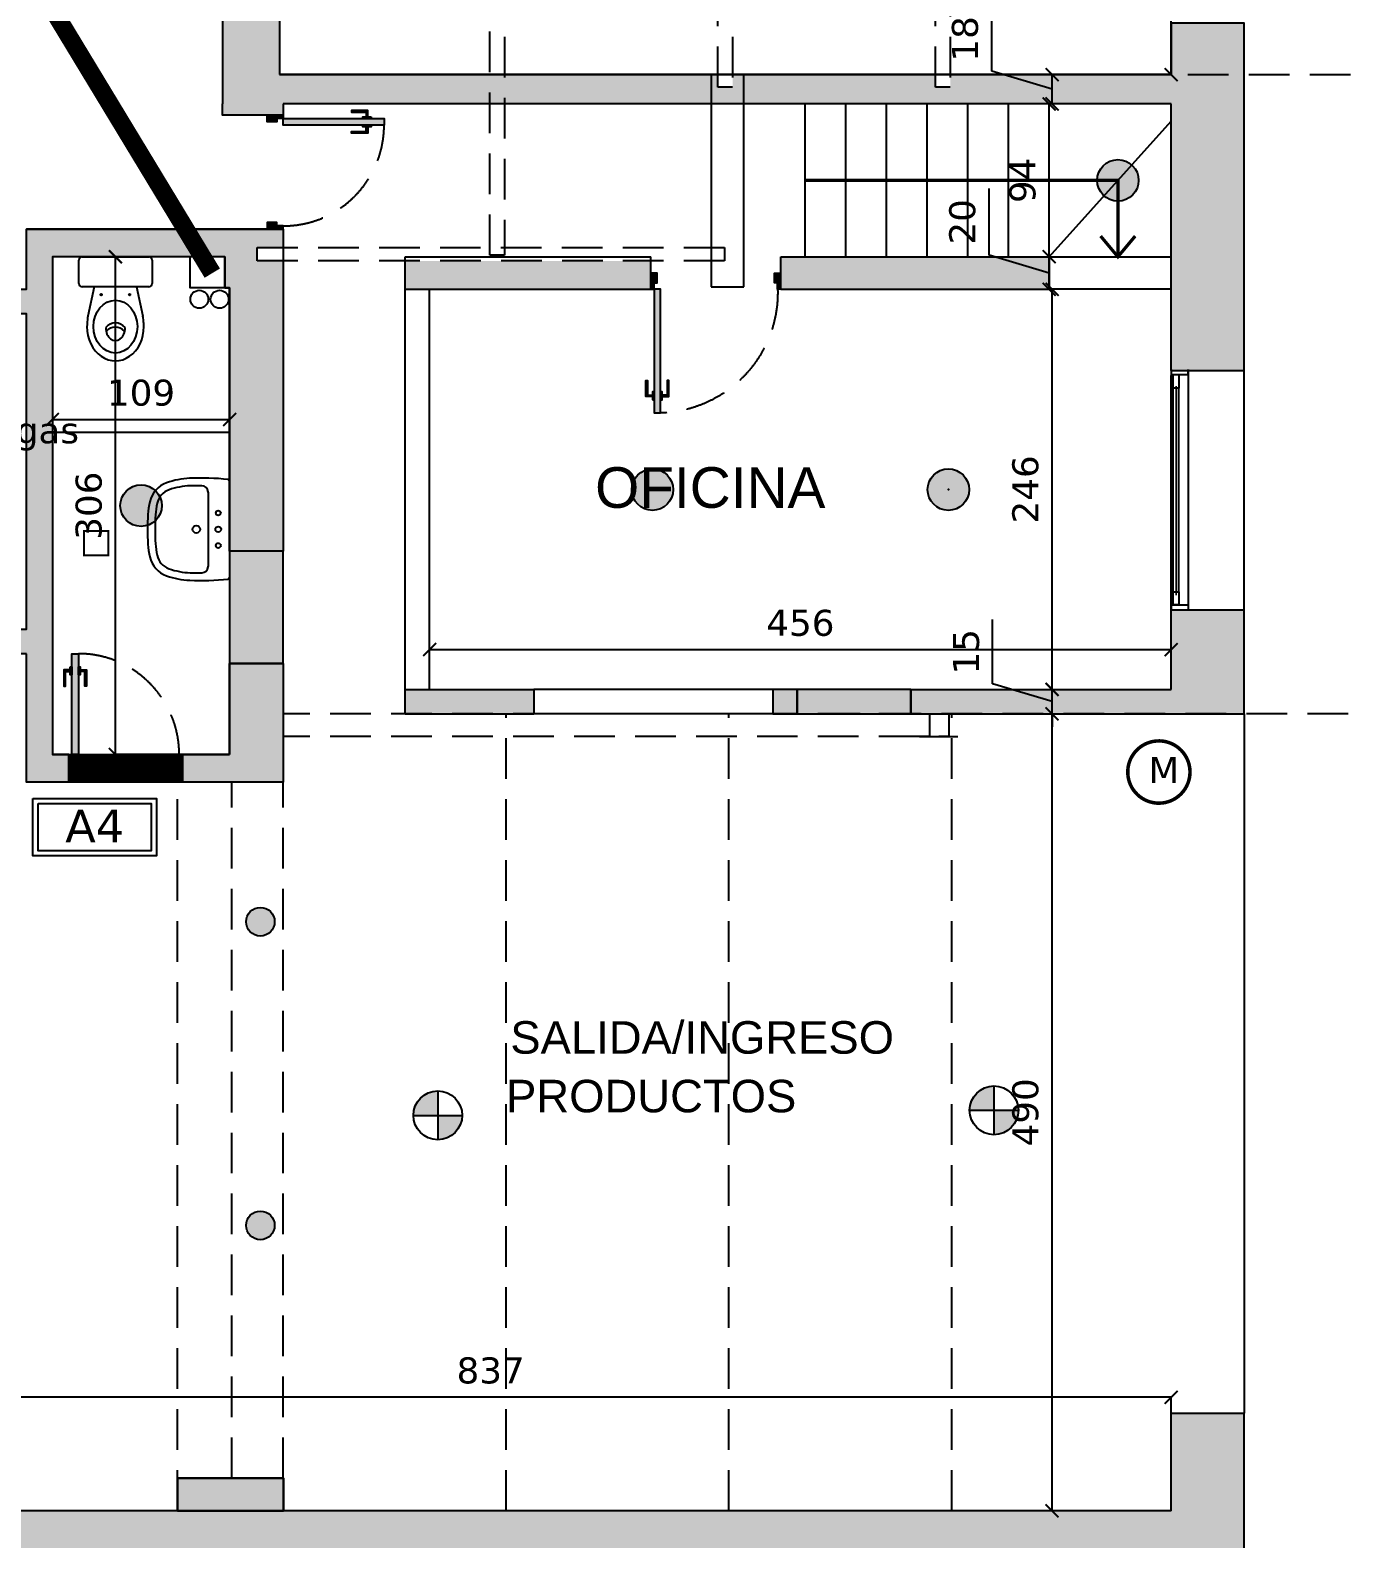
# Model space of a CAD drawing. Header units: millimetres. Extents: x 58411 to 366943, y -302717 to -95300.
# Drawn here: x 326021 to 334149, y -227692 to -218416 of the extents above; entities that cross this region are included whole.
import ezdxf
from ezdxf.enums import TextEntityAlignment as Align

# ---------------------------------------------------------------- set-up
doc = ezdxf.new("R2010")
doc.units = ezdxf.units.MM
doc.header["$LTSCALE"] = 1000
doc.linetypes.add('HIDDEN', pattern=[0.375, 0.25, -0.125])
for name, color, linetype in [('A-ABER', 7, 'Continuous'), ('a-Columnas', 12, 'Continuous'), ('A-Cotas 100', 191, 'Continuous'), ('A-Des-Rejillas Existentes', 6, 'Continuous'), ('A-electric. circ.1', 214, 'Continuous'), ('A-Electricidad', 1, 'Continuous'), ('A-EQ', 200, 'Continuous'), ('A-Estru-dinteles', 221, 'Continuous'), ('A-Estructura', 86, 'Continuous'), ('A-Mur-Nuevo', 5, 'Continuous'), ('A-Murex', 52, 'Continuous'), ('A-Muros', 3, 'Continuous'), ('A-Murvis', 1, 'Continuous'), ('A-Vigas Proy', 201, 'HIDDEN'), ('H-Hach mur exis', 24, 'Continuous'), ('H-Mur new', 204, 'Continuous'), ('I-Electricidad', 2, 'Continuous'), ('I-Electricidad Nave', 2, 'Continuous'), ('TXT-LOC', 2, 'Continuous')]:
    doc.layers.add(name, color=color, linetype=linetype)
doc.layers.add('A-Demolido', color=24, linetype='Continuous', plot=False)
doc.layers.add('P-Ventana', color=6, linetype='Continuous', plot=False)
doc.styles.add('A-Verdana', font='verdana.ttf')
doc.styles.add('SB-50', font='swissel.ttf', dxfattribs={"height": 100})
doc.linetypes.add('FENCELINE1', pattern='A,6.35,-2.54,[133,ltypeshp.shx,S=2.54,R=0,X=-2.54,Y=0],-2.54,25.4', length=36.83)
doc.dimstyles.new('A-V-100', dxfattribs={"dimtxt": 160, "dimasz": 80, "dimexe": 0, "dimexo": 0, "dimgap": 80, "dimtad": 1, "dimdec": 0, "dimlfac": 0.1, "dimzin": 1, "dimtxsty": 'A-Verdana', "dimblk": 'ARCHTICK', "dimcen": 0, "dimclrd": 256, "dimclre": 24, "dimadec": 0, "dimazin": 0, "dimtfac": 1, "dimtdec": 0, "dimtmove": 0, "dimatfit": 3, "dimldrblk": 'DOTSMALL', "dimfxl": 1.25, "dimarcsym": 0})

# ---------------------------------------------------------------- blocks, each defined once
blk = doc.blocks.new('700')
at = {"layer": 'A-ABER'}
for points in [[(67385, -43682.3), (67385, -43062.3), (67425, -43062.3), (67425, -43682.3)], [(67405, -43722.3), (67385, -43722.3), (67385, -43682.3), (67365, -43682.3), (67365, -43782.3), (67405, -43782.3)], [(68065, -43682.3), (68045, -43682.3), (68045, -43722.3), (68025, -43722.3), (68025, -43782.3), (68065, -43782.3)]]:
    blk.add_hatch(color=53, dxfattribs=at).paths.add_polyline_path(points)
at = {"color": 24, "linetype": 'HIDDEN'}
blk.add_arc((67425, -43682.3), 620, 0, 90, dxfattribs=at)
at = {"layer": 'A-ABER', "color": 1}
for points in [[(67385, -43682.3), (67385, -43062.3), (67425, -43062.3), (67425, -43682.3), (67385, -43682.3)], [(67365, -43682.3), (67385, -43682.3), (67385, -43722.3), (67405, -43722.3), (67405, -43782.3), (67365, -43782.3)], [(68065, -43682.3), (68045, -43682.3), (68045, -43722.3), (68025, -43722.3), (68025, -43782.3), (68065, -43782.3)]]:
    blk.add_lwpolyline(points, dxfattribs=at)
at = {"layer": 'A-ABER', "color": 24}
for points in [[(67375, -43162.4), (67335, -43162.4), (67335, -43262.4), (67345, -43262.4), (67345, -43172.4), (67375, -43172.4)], [(67435, -43162.4), (67475, -43162.4), (67475, -43262.4), (67465, -43262.4), (67465, -43172.4), (67435, -43172.4)]]:
    blk.add_lwpolyline(points, dxfattribs=at)
for points in [[(67375, -43142.4), (67385, -43142.4), (67385, -43192.4), (67375, -43192.4)], [(67425, -43142.4), (67435, -43142.4), (67435, -43192.4), (67425, -43192.4)]]:
    blk.add_lwpolyline(points, close=True, dxfattribs=at)
blk = doc.blocks.new('san.')
at = {"color": 7}
for p, q in [((62811.6, -45434.6), (63221.6, -45434.6)), ((62791.6, -45599.6), (62791.6, -45454.6)), ((63241.6, -45454.6), (63241.6, -45599.6)), ((63221.6, -45619.6), (62811.6, -45619.6)), ((62886.6, -45619.6), (62847.2, -45798.6)), ((63146.6, -45619.6), (63185.9, -45798.6))]:
    blk.add_line(p, q, dxfattribs=at)
at = {"color": 24}
for centre in [(62928.9, -45667.9), (63104.2, -45667.9)]:
    blk.add_circle(centre, 5, dxfattribs=at)
at = {"color": 7}
for centre, radius, start, end in [((62811.6, -45454.6), 20, 90, 180), ((63221.6, -45454.6), 20, 0, 90), ((62811.6, -45599.6), 20, 180, 270), ((63221.6, -45599.6), 20, 270, 0), ((64195.7, -45961.5), 1358.3, 173.11337, 175.08708), ((61837.4, -45961.5), 1358.3, 4.91292, 6.88663), ((63060.9, -45863.9), 219.3, 175.08708, 180), ((62972.2, -45863.9), 219.3, 360, 4.91292)]:
    blk.add_arc(centre, radius, start, end, dxfattribs=at)
for major_axis, start_param in [((0, 162.5), -1.570796), ((0, 210.7), 1.570796)]:
    blk.add_ellipse((63016.6, -45863.9), major_axis=major_axis, ratio=0.830565, start_param=start_param, end_param=4.712389, dxfattribs=at)
at = {"color": 24}
for centre, major_axis, start_param, end_param in [((63016.6, -45966.1), (0, 125.4), -0.691554, 0.691554), ((63016.6, -45869.5), (0, 80), 1.570796, 4.712389), ((63016.6, -45992.5), (0, 125.4), -0.655335, 0.655335)]:
    blk.add_ellipse(centre, major_axis=major_axis, ratio=0.75, start_param=start_param, end_param=end_param, dxfattribs=at)
blk = doc.blocks.new('2SALADA2')
at = {"color": 7}
for p, q in [((-0.2961, 0), (0.2961, 0)), ((0.2065, -0.13), (-0.2065, -0.13))]:
    blk.add_line(p, q, dxfattribs=at)
for centre, radius in [((-0.1, -0.07), 0.015), ((0, -0.07), 0.0175), ((0.1, -0.07), 0.015), ((0, -0.205), 0.023)]:
    blk.add_circle(centre, radius, dxfattribs=at)
for centre, radius, start, end in [((-0.2961, -0.01), 0.01, 90, 173.62616), ((0.2961, -0.01), 0.01, 6.37384, 90), ((1.1847, -0.1754), 1.5, 173.62616, 182.69304), ((-1.1847, -0.1754), 1.5, 357.30696, 6.37384), ((1.1861, -0.2209), 1.454, 178.02338, 180.898), ((-0.227, -0.171), 0.04, 95.59372, 179.69946), ((-0.2065, -0.38), 0.25, 90, 95.59372), ((0.2065, -0.38), 0.25, 84.40628, 90), ((0.227, -0.171), 0.04, 0.30054, 84.40628), ((-1.1861, -0.2209), 1.454, 359.102, 1.97662), ((0.1858, -0.2224), 0.5, 182.69304, 199.34062), ((0.1858, -0.2224), 0.454, 182.69304, 199.34062), ((-0.1858, -0.2224), 0.454, 340.65938, 357.30696), ((-0.1858, -0.2224), 0.5, 340.65938, 357.30696), ((-0.135, -0.335), 0.16, 199.34062, 257.44287), ((-0.135, -0.335), 0.114, 199.34062, 257.44287), ((-0.0611, -0.0031), 0.454, 257.44287, 266.49822), ((0, 0.995), 1.454, 266.49822, 273.50178), ((0.0611, -0.0031), 0.454, 273.50178, 282.55713), ((0.135, -0.335), 0.114, 282.55713, 340.65938), ((0.135, -0.335), 0.16, 282.55713, 340.65938), ((-0.0611, -0.0031), 0.5, 257.44287, 266.49822), ((0, 0.995), 1.5, 266.49822, 273.50178), ((0.0611, -0.0031), 0.5, 273.50178, 282.55713)]:
    blk.add_arc(centre, radius, start, end, dxfattribs=at)
blk = doc.blocks.new('puerta5')
at = {"layer": 'A-ABER'}
for points in [[(60, 760), (20, 760), (20, 0), (60, 0)], [(40, -40), (20, -40), (20, 0), (0, 0), (0, -100), (40, -100)], [(800, 0), (780, 0), (780, -40), (760, -40), (760, -100), (800, -100)]]:
    blk.add_hatch(color=53, dxfattribs=at).paths.add_polyline_path(points)
at = {"layer": 'A-ABER', "color": 1}
for points in [[(20, 0), (20, 760), (60, 760), (60, 0), (20, 0)], [(0, 0), (20, 0), (20, -40), (40, -40), (40, -100), (0, -100)], [(800, 0), (780, 0), (780, -40), (760, -40), (760, -100), (800, -100)]]:
    blk.add_lwpolyline(points, dxfattribs=at)
at = {"layer": 'A-ABER', "color": 24}
for points in [[(10, 659.9), (-30, 659.9), (-30, 559.9), (-20, 559.9), (-20, 649.9), (10, 649.9)], [(70, 659.9), (110, 659.9), (110, 559.9), (100, 559.9), (100, 649.9), (70, 649.9)]]:
    blk.add_lwpolyline(points, dxfattribs=at)
for points in [[(10, 679.9), (20, 679.9), (20, 629.9), (10, 629.9)], [(60, 679.9), (70, 679.9), (70, 629.9), (60, 629.9)]]:
    blk.add_lwpolyline(points, close=True, dxfattribs=at)
at = {"layer": 'A-ABER', "color": 24, "linetype": 'HIDDEN'}
blk.add_arc((40, 20), 740.3, 358.45184, 88.45184, dxfattribs=at)
blk = doc.blocks.new('_ArchTick')
at = {"color": 0, "linetype": 'ByBlock', "const_width": 0.15}
blk.add_lwpolyline([(-0.5, -0.5), (0.5, 0.5)], dxfattribs=at)
blk = doc.blocks.new('*D234')
at = {"layer": 'A-Cotas 100', "color": 24, "lineweight": -2, "ltscale": 500, "transparency": 16777216}
for p, q in [((324667.7, -227219.7), (324667.7, -226821.5)), ((333037.7, -227219.7), (333037.7, -226821.5))]:
    blk.add_line(p, q, dxfattribs=at)
at = {"layer": 'A-Cotas 100', "lineweight": -2, "ltscale": 500, "transparency": 16777216}
blk.add_line((333037.7, -226821.5), (324667.7, -226821.5), dxfattribs=at)
at = {"layer": 'DEFPOINTS', "color": 0, "ltscale": 500, "transparency": 16777216}
for p in [(324667.7, -226821.5), (324667.7, -227219.7), (333037.7, -227219.7)]:
    blk.add_point(p, dxfattribs=at)
at = {"layer": 'A-Cotas 100', "lineweight": -2, "ltscale": 500, "transparency": 16777216, "xscale": 80, "yscale": 80, "zscale": 80, "rotation": 180}
blk.add_blockref('_ArchTick', (324667.7, -226821.5), dxfattribs=at)
at = {"layer": 'A-Cotas 100', "lineweight": -2, "ltscale": 500, "transparency": 16777216, "xscale": 80, "yscale": 80, "zscale": 80}
blk.add_blockref('_ArchTick', (333037.7, -226821.5), dxfattribs=at)
at = {"layer": 'A-Cotas 100', "color": 0, "ltscale": 500, "transparency": 16777216, "insert": (328852.7, -226657.9), "char_height": 160, "attachment_point": 5, "style": 'A-Verdana'}
blk.add_mtext('837', dxfattribs=at)
blk = doc.blocks.new('_DotSmall')
at = {"color": 0, "linetype": 'ByBlock', "const_width": 0.5}
blk.add_lwpolyline([(-0.0625, 0, 1), (0.0625, 0, 1)], format="xyb", close=True, dxfattribs=at)
blk = doc.blocks.new('*D237')
at = {"layer": 'A-Cotas 100', "lineweight": -2, "ltscale": 500, "transparency": 16777216}
blk.add_line((332305.5, -227519.7), (332305.5, -222619.7), dxfattribs=at)
at = {"layer": 'DEFPOINTS', "color": 0, "ltscale": 500, "transparency": 16777216}
for p in [(332305.5, -222619.7), (332305.5, -222619.7), (332305.5, -227519.7)]:
    blk.add_point(p, dxfattribs=at)
at = {"layer": 'A-Cotas 100', "lineweight": -2, "ltscale": 500, "transparency": 16777216, "xscale": 80, "yscale": 80, "zscale": 80}
for p, rotation in [((332305.5, -222619.7), 90), ((332305.5, -227519.7), 270)]:
    blk.add_blockref('_ArchTick', p, dxfattribs=dict(at, rotation=rotation))
at = {"layer": 'A-Cotas 100', "color": 0, "ltscale": 500, "transparency": 16777216, "insert": (332142.2, -225069.7), "char_height": 160, "attachment_point": 5, "rotation": 90, "style": 'A-Verdana'}
blk.add_mtext('490', dxfattribs=at)
blk = doc.blocks.new('*D238')
at = {"layer": 'A-Cotas 100', "lineweight": -2, "ltscale": 500, "transparency": 16777216}
for p, q in [((331939.7, -222435), (331939.7, -222040.6)), ((332305.5, -222469.7), (332305.5, -222389.7)), ((332305.5, -222544.7), (331939.7, -222435)), ((332305.5, -222619.7), (332305.5, -222469.7)), ((332305.5, -222619.7), (332305.5, -222469.7)), ((332305.5, -222619.7), (332305.5, -222699.7))]:
    blk.add_line(p, q, dxfattribs=at)
at = {"layer": 'DEFPOINTS', "color": 0, "ltscale": 500, "transparency": 16777216}
for p in [(332305.5, -222469.7), (332305.5, -222469.7), (332305.5, -222619.7)]:
    blk.add_point(p, dxfattribs=at)
at = {"layer": 'A-Cotas 100', "lineweight": -2, "ltscale": 500, "transparency": 16777216, "xscale": 80, "yscale": 80, "zscale": 80}
for p, rotation in [((332305.5, -222469.7), 270), ((332305.5, -222619.7), 90)]:
    blk.add_blockref('_ArchTick', p, dxfattribs=dict(at, rotation=rotation))
at = {"layer": 'A-Cotas 100', "color": 0, "ltscale": 500, "transparency": 16777216, "insert": (331777.7, -222237.8), "char_height": 160, "attachment_point": 5, "rotation": 90, "style": 'A-Verdana'}
blk.add_mtext('15', dxfattribs=at)
blk = doc.blocks.new('*D239')
at = {"layer": 'A-Cotas 100', "lineweight": -2, "ltscale": 500, "transparency": 16777216}
blk.add_line((332305.5, -222469.7), (332305.5, -220009.7), dxfattribs=at)
at = {"layer": 'DEFPOINTS', "color": 0, "ltscale": 500, "transparency": 16777216}
for p in [(332305.5, -220009.7), (332305.5, -220009.7), (332305.5, -222469.7)]:
    blk.add_point(p, dxfattribs=at)
at = {"layer": 'A-Cotas 100', "lineweight": -2, "ltscale": 500, "transparency": 16777216, "xscale": 80, "yscale": 80, "zscale": 80}
for p, rotation in [((332305.5, -220009.7), 90), ((332305.5, -222469.7), 270)]:
    blk.add_blockref('_ArchTick', p, dxfattribs=dict(at, rotation=rotation))
at = {"layer": 'A-Cotas 100', "color": 0, "ltscale": 500, "transparency": 16777216, "insert": (332142.1, -221239.7), "char_height": 160, "attachment_point": 5, "rotation": 90, "style": 'A-Verdana'}
blk.add_mtext('246', dxfattribs=at)
blk = doc.blocks.new('*D240')
at = {"layer": 'A-Cotas 100', "lineweight": -2, "ltscale": 500, "transparency": 16777216}
for p, q in [((331917.7, -219798.7), (331917.7, -219390.7)), ((332287.7, -219909.7), (331917.7, -219798.7)), ((332287.7, -220009.7), (332287.7, -219809.7))]:
    blk.add_line(p, q, dxfattribs=at)
at = {"layer": 'DEFPOINTS', "color": 0, "ltscale": 500, "transparency": 16777216}
for p in [(332287.7, -219809.7), (332287.7, -219809.7), (332287.7, -220009.7)]:
    blk.add_point(p, dxfattribs=at)
at = {"layer": 'A-Cotas 100', "lineweight": -2, "ltscale": 500, "transparency": 16777216, "xscale": 80, "yscale": 80, "zscale": 80}
for p, rotation in [((332287.7, -219809.7), 90), ((332287.7, -220009.7), 270)]:
    blk.add_blockref('_ArchTick', p, dxfattribs=dict(at, rotation=rotation))
at = {"layer": 'A-Cotas 100', "color": 0, "ltscale": 500, "transparency": 16777216, "insert": (331754.3, -219594.7), "char_height": 160, "attachment_point": 5, "rotation": 90, "style": 'A-Verdana'}
blk.add_mtext('20', dxfattribs=at)
blk = doc.blocks.new('*D241')
at = {"layer": 'A-Cotas 100', "lineweight": -2, "ltscale": 500, "transparency": 16777216}
blk.add_line((332287.7, -219809.7), (332287.7, -218869.7), dxfattribs=at)
at = {"layer": 'DEFPOINTS', "color": 0, "ltscale": 500, "transparency": 16777216}
for p in [(332287.7, -218869.7), (332287.7, -218869.7), (332287.7, -219809.7)]:
    blk.add_point(p, dxfattribs=at)
at = {"layer": 'A-Cotas 100', "lineweight": -2, "ltscale": 500, "transparency": 16777216, "xscale": 80, "yscale": 80, "zscale": 80}
for p, rotation in [((332287.7, -218869.7), 90), ((332287.7, -219809.7), 270)]:
    blk.add_blockref('_ArchTick', p, dxfattribs=dict(at, rotation=rotation))
at = {"layer": 'A-Cotas 100', "color": 0, "ltscale": 500, "transparency": 16777216, "insert": (332124.5, -219339.7), "char_height": 160, "attachment_point": 5, "rotation": 90, "style": 'A-Verdana'}
blk.add_mtext('94', dxfattribs=at)
blk = doc.blocks.new('*D242')
at = {"layer": 'A-Cotas 100', "lineweight": -2, "ltscale": 500, "transparency": 16777216}
for p, q in [((331934.5, -218668.4), (331934.5, -218271.6)), ((332305.5, -218779.7), (331934.5, -218668.4)), ((332305.5, -218869.7), (332305.5, -218689.7))]:
    blk.add_line(p, q, dxfattribs=at)
at = {"layer": 'DEFPOINTS', "color": 0, "ltscale": 500, "transparency": 16777216}
for p in [(332305.5, -218689.7), (332305.5, -218689.7), (332305.5, -218869.7)]:
    blk.add_point(p, dxfattribs=at)
at = {"layer": 'A-Cotas 100', "lineweight": -2, "ltscale": 500, "transparency": 16777216, "xscale": 80, "yscale": 80, "zscale": 80}
for p, rotation in [((332305.5, -218689.7), 90), ((332305.5, -218869.7), 270)]:
    blk.add_blockref('_ArchTick', p, dxfattribs=dict(at, rotation=rotation))
at = {"layer": 'A-Cotas 100', "color": 0, "ltscale": 500, "transparency": 16777216, "insert": (331770.9, -218470), "char_height": 160, "attachment_point": 5, "rotation": 90, "style": 'A-Verdana'}
blk.add_mtext('18', dxfattribs=at)
blk = doc.blocks.new('*D243')
at = {"layer": 'A-Cotas 100', "lineweight": -2, "ltscale": 500, "transparency": 16777216}
blk.add_line((333037.7, -218689.7), (333037.7, -210629.7), dxfattribs=at)
at = {"layer": 'DEFPOINTS', "color": 0, "ltscale": 500, "transparency": 16777216}
for p in [(333037.7, -210629.7), (333037.7, -210629.7), (333037.7, -218689.7)]:
    blk.add_point(p, dxfattribs=at)
at = {"layer": 'A-Cotas 100', "lineweight": -2, "ltscale": 500, "transparency": 16777216, "xscale": 80, "yscale": 80, "zscale": 80}
for p, rotation in [((333037.7, -210629.7), 90), ((333037.7, -218689.7), 270)]:
    blk.add_blockref('_ArchTick', p, dxfattribs=dict(at, rotation=rotation))
at = {"layer": 'A-Cotas 100', "color": 0, "ltscale": 500, "transparency": 16777216, "insert": (332874, -214659.7), "char_height": 160, "attachment_point": 5, "rotation": 90, "style": 'A-Verdana'}
blk.add_mtext('806', dxfattribs=at)
blk = doc.blocks.new('*D244')
at = {"layer": 'A-Cotas 100', "lineweight": -2, "ltscale": 500, "transparency": 16777216}
blk.add_line((326545.2, -222869.7), (326545.2, -219809.7), dxfattribs=at)
at = {"layer": 'A-Cotas 100', "color": 24, "lineweight": -2, "ltscale": 500, "transparency": 16777216}
blk.add_line((327102.7, -222869.7), (326545.2, -222869.7), dxfattribs=at)
at = {"layer": 'DEFPOINTS', "color": 0, "ltscale": 500, "transparency": 16777216}
for p in [(326545.2, -219809.7), (326545.2, -219809.7), (327102.7, -222869.7)]:
    blk.add_point(p, dxfattribs=at)
at = {"layer": 'A-Cotas 100', "lineweight": -2, "ltscale": 500, "transparency": 16777216, "xscale": 80, "yscale": 80, "zscale": 80}
for p, rotation in [((326545.2, -219809.7), 90), ((326545.2, -222869.7), 270)]:
    blk.add_blockref('_ArchTick', p, dxfattribs=dict(at, rotation=rotation))
at = {"layer": 'A-Cotas 100', "color": 0, "ltscale": 500, "transparency": 16777216, "insert": (326381.9, -221339.7), "char_height": 160, "attachment_point": 5, "rotation": 90, "style": 'A-Verdana'}
blk.add_mtext('306', dxfattribs=at)
blk = doc.blocks.new('*D245')
at = {"layer": 'A-Cotas 100', "color": 24, "lineweight": -2, "ltscale": 500, "transparency": 16777216}
for p, q in [((326157.7, -220628.1), (326157.7, -220809.7)), ((327247.7, -220628.1), (327247.7, -220809.7))]:
    blk.add_line(p, q, dxfattribs=at)
at = {"layer": 'A-Cotas 100', "lineweight": -2, "ltscale": 500, "transparency": 16777216}
blk.add_line((326157.7, -220809.7), (327247.7, -220809.7), dxfattribs=at)
at = {"layer": 'DEFPOINTS', "color": 0, "ltscale": 500, "transparency": 16777216}
for p in [(326157.7, -220628.1), (327247.7, -220628.1), (327247.7, -220809.7)]:
    blk.add_point(p, dxfattribs=at)
at = {"layer": 'A-Cotas 100', "lineweight": -2, "ltscale": 500, "transparency": 16777216, "xscale": 80, "yscale": 80, "zscale": 80, "rotation": 180}
blk.add_blockref('_ArchTick', (326157.7, -220809.7), dxfattribs=at)
at = {"layer": 'A-Cotas 100', "lineweight": -2, "ltscale": 500, "transparency": 16777216, "xscale": 80, "yscale": 80, "zscale": 80}
blk.add_blockref('_ArchTick', (327247.7, -220809.7), dxfattribs=at)
at = {"layer": 'A-Cotas 100', "color": 0, "ltscale": 500, "transparency": 16777216, "insert": (326702.7, -220646.4), "char_height": 160, "attachment_point": 5, "style": 'A-Verdana'}
blk.add_mtext('109', dxfattribs=at)
blk = doc.blocks.new('*D271')
at = {"layer": 'A-Cotas 100', "color": 24, "lineweight": -2, "ltscale": 500, "transparency": 16777216}
blk.add_line((328477.7, -222211.8), (328477.7, -222224.7), dxfattribs=at)
at = {"layer": 'A-Cotas 100', "lineweight": -2, "ltscale": 500, "transparency": 16777216}
blk.add_line((328477.7, -222224.7), (333037.7, -222224.7), dxfattribs=at)
at = {"layer": 'DEFPOINTS', "color": 0, "ltscale": 500, "transparency": 16777216}
for p in [(328477.7, -222211.8), (333037.7, -222224.7), (333037.7, -222224.7)]:
    blk.add_point(p, dxfattribs=at)
at = {"layer": 'A-Cotas 100', "lineweight": -2, "ltscale": 500, "transparency": 16777216, "xscale": 80, "yscale": 80, "zscale": 80, "rotation": 180}
blk.add_blockref('_ArchTick', (328477.7, -222224.7), dxfattribs=at)
at = {"layer": 'A-Cotas 100', "lineweight": -2, "ltscale": 500, "transparency": 16777216, "xscale": 80, "yscale": 80, "zscale": 80}
blk.add_blockref('_ArchTick', (333037.7, -222224.7), dxfattribs=at)
at = {"layer": 'A-Cotas 100', "color": 0, "ltscale": 500, "transparency": 16777216, "insert": (330757.7, -222061.5), "char_height": 160, "attachment_point": 5, "style": 'A-Verdana'}
blk.add_mtext('456', dxfattribs=at)
blk = doc.blocks.new('equipo 400')
at = {"linetype": 'ByBlock'}
h = blk.add_hatch(color=200, dxfattribs=at)
h.paths.add_polyline_path([(592713, 500137), (593213, 500137), (593213, 500637, 0.414214)])
h.paths.add_polyline_path([(593213, 500137), (593213, 499637, 0.414214), (593713, 500137)])
for points in [[(593213, 500637), (593213, 499637)], [(592713, 500137), (593713, 500137)]]:
    blk.add_lwpolyline(points, dxfattribs=at)
blk.add_circle((593213, 500137), 500, dxfattribs=at)

msp = doc.modelspace()

# ---------------------------------------------------------------- hatches: boundary and pattern name
for points in [[(330737.663, -222469.712), (330587.663, -222469.712), (330587.663, -222619.712), (330737.663, -222619.712)], [(327577.955, -227519.712), (327577.955, -227319.712), (326927.955, -227319.712), (326927.955, -227519.712)]]:
    msp.add_hatch(color=140).paths.add_polyline_path(points)
at = {"layer": 'a-Columnas'}
h = msp.add_hatch(color=12, dxfattribs=at)
h.dxf.hatch_style = 1
h.paths.add_polyline_path([(327524.416, -223897.636, 1), (327348.512, -223897.636, 1)])
h = msp.add_hatch(color=12, dxfattribs=at)
h.dxf.hatch_style = 1
h.paths.add_polyline_path([(327524.416, -223897.636, 1), (327348.512, -223897.636, 1)])
h = msp.add_hatch(color=12, dxfattribs=at)
h.dxf.hatch_style = 1
h.paths.add_polyline_path([(327524.416, -223897.636, 1), (327348.512, -223897.636, 1)])
h = msp.add_hatch(color=12, dxfattribs=at)
h.dxf.hatch_style = 1
h.paths.add_polyline_path([(327524.416, -225764.652, 1), (327348.512, -225764.652, 1)])
h = msp.add_hatch(color=12, dxfattribs=at)
h.dxf.hatch_style = 1
h.paths.add_polyline_path([(327524.416, -225764.652, 1), (327348.512, -225764.652, 1)])
h = msp.add_hatch(color=12, dxfattribs=at)
h.dxf.hatch_style = 1
h.paths.add_polyline_path([(327524.416, -225764.652, 1), (327348.512, -225764.652, 1)])
h = msp.add_hatch(color=12, dxfattribs=at)
h.dxf.hatch_style = 1
h.paths.add_polyline_path([(327577.955, -227519.712), (327577.955, -227319.712), (326927.955, -227319.712), (326927.955, -227519.712)])
h = msp.add_hatch(color=12, dxfattribs=at)
h.dxf.hatch_style = 1
h.paths.add_polyline_path([(327577.955, -227519.712), (327577.955, -227319.712), (326927.955, -227319.712), (326927.955, -227519.712)])
at = {"layer": 'A-Electricidad'}
for points in [[(332582.672, -219339.712, 1), (332837.941, -219339.712, 1)], [(329720.029, -221241.052, 1), (329975.297, -221241.052, 1)], [(331540.029, -221241.052, 1), (331795.297, -221241.052, 1)], [(326575.029, -221339.712, 1), (326830.297, -221339.712, 1)]]:
    msp.add_hatch(color=133, dxfattribs=at).paths.add_polyline_path(points)
at = {"layer": 'A-Estru-dinteles', "ltscale": 500}
h = msp.add_hatch(dxfattribs=at)
h.set_pattern_fill('ANSI34', color=256, style=0)
h.paths.add_polyline_path([(326257.663, -222869.712), (326957.663, -222869.712), (326957.663, -223039.712), (326257.663, -223039.712)])
at = {"layer": 'A-Murex', "linetype": 'HIDDEN'}
h = msp.add_hatch(dxfattribs=at)
h.set_pattern_fill('ANSI36', color=256, scale=10, angle=270, style=0)
h.paths.add_polyline_path([(326957.663, -223039.712), (326257.663, -223039.712), (326257.663, -222869.712), (326957.663, -222869.712)])
at = {"layer": 'H-Hach mur exis', "ltscale": 500}
for points in [[(327553.256, -218689.712), (327553.256, -218299.712), (327203.256, -218299.712), (327203.256, -218869.712), (327203.256, -218939.712), (327577.663, -218939.712), (327577.663, -218869.712), (328847.101, -218869.712), (328847.101, -218689.712)], [(333487.663, -218690.208), (333487.663, -218372.824), (333037.663, -218372.824), (333037.663, -218690.239)], [(328937.101, -218689.712), (328847.101, -218689.712), (328847.101, -218869.712), (328937.101, -218869.712)], [(330209.562, -218689.712), (330137.663, -218689.712), (328937.101, -218689.712), (328937.101, -218869.712), (330137.663, -218869.712), (330209.562, -218869.712)], [(330409.658, -218689.712), (330340.46, -218689.712), (330340.46, -218766.189), (330250.46, -218766.189), (330250.46, -218689.712), (330209.562, -218689.712), (330209.562, -218869.712), (330409.658, -218869.712)], [(333487.663, -218690.338), (333037.663, -218690.369), (333037.663, -218689.712), (331679.304, -218689.712), (331679.304, -218766.189), (331589.304, -218766.189), (331589.304, -218689.712), (330409.658, -218689.712), (330409.658, -218869.712), (333037.663, -218869.712), (333037.663, -220509.712), (333487.663, -220509.712)], [(327577.663, -219834.954), (327416.294, -219834.954), (327416.294, -219752.083), (327577.663, -219752.083), (327577.663, -219639.712), (325997.663, -219639.712), (325997.663, -220009.712), (325777.663, -220009.712), (325777.663, -220159.712), (325997.663, -220159.712), (325997.663, -222099.712), (325737.663, -222099.712), (325737.663, -222249.712), (325997.663, -222249.712), (325997.663, -223039.712), (326257.663, -223039.712), (326257.663, -222869.712), (326157.663, -222869.712), (326157.663, -219809.712), (327217.663, -219809.712), (327217.663, -219999.712), (327247.663, -219999.712), (327247.663, -221619.712), (327577.663, -221619.712)], [(332287.663, -219809.712), (330637.663, -219809.712), (330637.663, -220009.712), (332287.663, -220009.712)], [(329837.663, -219834.954), (328327.663, -219834.954), (328327.663, -220009.712), (329837.663, -220009.712)], [(307667.663, -227819.712), (333487.663, -227819.712), (333487.663, -226919.712), (333037.663, -226919.712), (333037.663, -227519.712), (326631.817, -227519.712), (323360.66, -227519.712), (323060.66, -227519.712), (323059.392, -227519.712), (319107.663, -227519.712), (319107.663, -223749.712), (318767.663, -223749.712), (318767.663, -227399.712), (315457.663, -227399.712), (315457.663, -221969.712), (317507.663, -221969.712), (317507.663, -221629.712), (315267.663, -221629.712), (315267.663, -227469.712), (311597.663, -227469.712), (311597.663, -221269.712), (311407.663, -221269.712), (311407.663, -227399.712), (310474.97, -227399.712), (310474.996, -227492.443), (310420.33, -227492.443), (310420.303, -227399.712), (309594.97, -227399.712), (309594.996, -227492.443), (309540.33, -227492.443), (309540.303, -227399.712), (308714.97, -227399.712), (308714.996, -227492.443), (308660.33, -227492.443), (308660.303, -227399.712), (307727.663, -227399.712), (307727.663, -221954.712), (307367.663, -221954.712), (307367.663, -223569.712), (307057.663, -223569.712), (307057.663, -223979.712), (307367.663, -223979.712), (307367.663, -235870.675), (294866.531, -235870.675), (294866.531, -223939.712), (295196.531, -223939.712), (295196.531, -223609.712), (294866.531, -223609.712), (294866.531, -219939.712), (294566.531, -219939.712), (294566.531, -236320.675), (307667.663, -236320.675)], [(333487.663, -221979.712), (333037.663, -221979.712), (333037.663, -222469.712), (331437.663, -222469.712), (331437.663, -222619.712), (331490.836, -222619.712), (331608.784, -222619.712), (331726.733, -222619.712), (333487.663, -222619.712)], [(329117.663, -222469.712), (328327.663, -222469.712), (328327.663, -222619.712), (329117.663, -222619.712)]]:
    msp.add_hatch(color=256, dxfattribs=at).paths.add_polyline_path(points)
msp.add_hatch(color=256, dxfattribs=at).paths.add_polyline_path([(327577.663, -222309.712), (327247.663, -222309.712), (327247.663, -222869.712), (326957.663, -222869.712), (326957.663, -223039.712), (327577.663, -223039.712)], flags=17)
at = {"layer": 'H-Mur new'}
for points in [[(327577.663, -221619.712), (327247.663, -221619.712), (327247.663, -222309.712), (327577.663, -222309.712)], [(331437.663, -222469.712), (330737.663, -222469.712), (330737.663, -222619.712), (331437.663, -222619.712)]]:
    msp.add_hatch(color=256, dxfattribs=at).paths.add_polyline_path(points)

# ---------------------------------------------------------------- linework, layer by layer
at = {"color": 24}
for p, q in [((333050.663, -221869.712), (333050.663, -220616.821)), ((333085.663, -221869.712), (333085.663, -220616.821))]:
    msp.add_line(p, q, dxfattribs=at)
at = {"color": 7}
for points in [[(333037.663, -220502.393), (333037.663, -221979.712)], [(333141.663, -220502.393), (333141.663, -221979.712)]]:
    msp.add_lwpolyline(points, dxfattribs=at)
at = {"color": 1}
for points in [[(333037.663, -220502.393), (333037.663, -220532.393), (333141.663, -220532.393), (333141.663, -220502.393)], [(333037.663, -221979.712), (333037.663, -221949.712), (333141.663, -221949.712), (333141.663, -221979.712)], [(333085.663, -221869.712), (333085.663, -221869.712), (333085.663, -221949.712), (333050.663, -221949.712), (333050.663, -221869.712), (333085.663, -221869.712)]]:
    msp.add_lwpolyline(points, dxfattribs=at)
msp.add_lwpolyline([(333050.663, -220616.821), (333050.663, -220532.393), (333085.663, -220532.393), (333085.663, -220616.821)], close=True, dxfattribs=at)
at = {"color": 4, "const_width": 10}
msp.add_lwpolyline([(333068.163, -220604.821), (333068.163, -221891.464)], dxfattribs=at)
at = {"color": 5}
msp.add_lwpolyline([(326927.955, -227519.712), (327577.955, -227519.712), (327577.955, -227319.712), (326927.955, -227319.712)], close=True, dxfattribs=at)
at = {"layer": 'a-Columnas', "color": 12, "const_width": 10}
for points in [[(331490.836, -222619.712), (331608.784, -222619.712), (331551.794, -222619.712), (331551.794, -222759.712), (331490.836, -222759.712), (331608.784, -222759.712)], [(331608.784, -222619.712), (331726.733, -222619.712), (331669.743, -222619.712), (331669.743, -222759.712), (331608.784, -222759.712), (331726.733, -222759.712)]]:
    msp.add_lwpolyline(points, dxfattribs=at)
at = {"layer": 'a-Columnas'}
msp.add_lwpolyline([(326927.955, -227519.712), (326927.955, -227319.712), (327577.955, -227319.712), (327577.955, -227519.712)], dxfattribs=at)
msp.add_lwpolyline([(326927.955, -227519.712), (326927.955, -227319.712), (327577.955, -227319.712), (327577.955, -227519.712)], dxfattribs=at)
msp.add_lwpolyline([(327577.955, -227519.712), (326927.955, -227519.712), (326927.955, -227319.712), (327577.955, -227319.712)], close=True, dxfattribs=at)
for centre in [(327436.464, -223897.636), (327436.464, -223897.636), (327436.464, -225764.652), (327436.464, -225764.652)]:
    msp.add_circle(centre, 87.952, dxfattribs=at)
at = {"layer": 'A-Demolido', "color": 24, "linetype": 'HIDDEN', "ltscale": 250}
msp.add_lwpolyline([(327553.256, -218689.712), (333037.663, -218689.712)], dxfattribs=at)
msp.add_lwpolyline([(330209.562, -219994.348), (330409.658, -219994.348), (330409.658, -218689.712), (330209.562, -218689.712)], close=True, dxfattribs=at)
at = {"layer": 'A-Des-Rejillas Existentes', "ltscale": 500}
for points, const_width in [([(327140.827, -219910.187), (325823.197, -217734.68)], 110), ([(326352.106, -221644.712), (326352.106, -221494.712), (326502.106, -221494.712), (326502.106, -221644.712), (326352.106, -221644.712)], 12)]:
    msp.add_lwpolyline(points, dxfattribs=dict(at, const_width=const_width))
at = {"layer": 'A-Des-Rejillas Existentes'}
msp.add_lwpolyline([(327217.663, -219999.712), (327005.143, -219999.712), (327005.143, -219809.712)], dxfattribs=at)
at = {"layer": 'A-Des-Rejillas Existentes', "ltscale": 500}
for centre in [(327061.141, -220070.684), (327185.908, -220070.684)]:
    msp.add_circle(centre, 55, dxfattribs=at)
at = {"layer": 'A-electric. circ.1'}
for p in [(332710.306, -219339.712), (329847.663, -221241.052), (331667.663, -221241.052)]:
    msp.add_point(p, dxfattribs=at)
at = {"layer": 'A-Electricidad'}
for centre in [(332710.306, -219339.712), (329847.663, -221241.052), (331667.663, -221241.052), (326702.663, -221339.712)]:
    msp.add_circle(centre, 127.634, dxfattribs=at)
at = {"layer": 'A-Estru-dinteles', "ltscale": 500}
for points in [[(326257.663, -222869.712), (326957.663, -222869.712), (326957.663, -223039.712), (326257.663, -223039.712)], [(326069.364, -223171.312), (326766.02, -223171.312), (326766.02, -223461.312), (326069.364, -223461.312)]]:
    msp.add_lwpolyline(points, close=True, dxfattribs=at)
at = {"layer": 'A-Estru-dinteles', "color": 7, "ltscale": 500}
msp.add_lwpolyline([(326038.114, -223140.062), (326797.27, -223140.062), (326797.27, -223492.562), (326038.114, -223492.562)], close=True, dxfattribs=at)
at = {"layer": 'A-Estructura', "linetype": 'HIDDEN', "ltscale": 358}
for points in [[(331551.794, -222619.712), (331551.794, -222759.712), (331490.836, -222759.712), (331608.784, -222759.712)], [(331490.836, -222619.712), (331608.784, -222619.712)], [(331669.743, -222619.712), (331669.743, -222759.712), (331608.784, -222759.712), (331726.733, -222759.712)], [(331608.784, -222619.712), (331726.733, -222619.712)], [(331490.836, -222759.712), (331608.784, -222759.712)], [(331608.784, -222759.712), (331726.733, -222759.712)]]:
    msp.add_lwpolyline(points, dxfattribs=at)
at = {"layer": 'A-Mur-Nuevo', "ltscale": 500}
for points in [[(327577.663, -221619.712), (327247.663, -221619.712), (327247.663, -222309.712), (327577.663, -222309.712)], [(330737.663, -222469.712), (330587.663, -222469.712), (330587.663, -222619.712), (330737.663, -222619.712)], [(331437.663, -222469.712), (330737.663, -222469.712), (330737.663, -222619.712), (331437.663, -222619.712)]]:
    msp.add_lwpolyline(points, close=True, dxfattribs=at)
at = {"layer": 'A-Murex', "linetype": 'HIDDEN'}
msp.add_lwpolyline([(326957.663, -223039.712), (326257.663, -223039.712), (326257.663, -222869.712), (326957.663, -222869.712)], close=True, dxfattribs=at)
at = {"layer": 'A-Muros'}
for points in [[(327203.256, -218299.712), (327203.256, -218869.712)], [(327553.256, -218299.712), (327553.256, -218689.712)], [(333487.663, -220509.712), (333487.663, -218372.824), (333037.663, -218372.824), (333037.663, -218689.712), (330137.663, -218689.712)], [(330137.663, -218689.712), (327553.256, -218689.712)], [(327577.663, -218869.712), (327577.663, -218939.712), (327203.256, -218939.712), (327203.256, -218869.712)], [(330137.663, -218869.712), (327577.663, -218869.712)], [(333037.663, -218869.712), (330137.663, -218869.712)], [(333037.663, -220509.712), (333037.663, -218869.712)], [(325997.663, -222249.712), (325737.663, -222249.712), (325737.663, -222099.712), (325997.663, -222099.712), (325997.663, -220159.712), (325777.663, -220159.712), (325777.663, -220009.712), (325997.663, -220009.712), (325997.663, -219639.712), (327577.663, -219639.712), (327577.663, -221619.712), (327247.663, -221619.712), (327247.663, -219999.712), (327217.663, -219999.712), (327217.663, -219809.712), (326157.663, -219809.712), (326157.663, -222869.712), (326257.663, -222869.712), (326257.663, -223039.712), (325997.663, -223039.712), (325997.663, -222249.712)], [(327577.663, -219639.712), (325997.663, -219639.712)], [(327577.663, -219639.712), (327577.663, -221619.712)], [(326157.663, -219809.712), (326157.663, -222869.712)], [(327217.663, -219809.712), (326157.663, -219809.712)], [(327217.663, -219809.712), (327217.663, -219999.712), (327247.663, -219999.712)], [(328327.663, -219809.712), (329837.663, -219809.712)], [(328327.663, -220009.712), (328327.663, -219809.712)], [(328327.663, -220009.712), (328327.663, -219809.712)], [(329837.663, -220009.712), (329837.663, -219809.712)], [(330637.663, -220009.712), (330637.663, -219809.712)], [(330637.663, -219809.712), (332287.663, -219809.712)], [(332287.663, -219809.712), (332287.663, -220009.712)], [(327247.663, -219999.712), (327247.663, -221619.712)], [(328327.663, -220009.712), (329837.663, -220009.712)], [(328477.663, -220009.712), (328477.663, -220009.712)], [(328477.663, -220009.712), (328477.663, -220009.712)], [(330637.663, -220009.712), (332287.663, -220009.712)], [(333037.663, -220509.712), (333487.663, -220509.712)], [(333037.663, -220818.479), (333037.663, -220626.763)], [(327577.663, -221619.712), (327247.663, -221619.712)], [(333037.663, -222469.712), (333037.663, -221979.712)], [(333037.663, -221979.712), (333487.663, -221979.712)], [(333487.663, -222619.712), (333487.663, -221979.712)], [(327247.663, -222869.712), (327247.663, -222309.712), (327577.663, -222309.712), (327577.663, -223039.712), (326957.663, -223039.712), (326957.663, -222869.712), (327247.663, -222869.712)], [(327247.663, -222309.712), (327247.663, -222869.712)], [(327577.663, -222309.712), (327247.663, -222309.712)], [(327577.663, -222309.712), (327577.663, -223039.712)], [(328327.663, -222469.712), (329117.663, -222469.712)], [(328327.663, -222619.712), (328327.663, -222469.712)], [(328327.663, -222619.712), (328327.663, -222469.712)], [(329117.663, -222469.712), (329117.663, -222619.712)], [(331437.663, -222469.712), (333037.663, -222469.712)], [(331437.663, -222469.712), (331437.663, -222619.712)], [(328327.663, -222619.712), (329117.663, -222619.712)], [(331437.663, -222619.712), (333487.663, -222619.712)], [(326257.663, -222869.712), (326157.663, -222869.712)], [(327247.663, -222869.712), (326957.663, -222869.712)], [(326257.663, -223039.712), (325997.663, -223039.712)], [(333037.663, -227519.712), (333037.663, -226919.712)], [(333037.663, -226919.712), (333487.663, -226919.712)], [(333487.663, -227819.712), (333487.663, -226919.712)], [(326631.817, -227519.712), (323360.66, -227519.712), (323360.66, -227219.712), (323060.66, -227219.712), (323060.66, -227519.712)], [(333037.663, -227519.712), (326631.817, -227519.712)]]:
    msp.add_lwpolyline(points, dxfattribs=at)
msp.add_lwpolyline([(327577.955, -227519.712), (326927.955, -227519.712), (326927.955, -227319.712), (327577.955, -227319.712)], close=True, dxfattribs=at)
for centre in [(327436.464, -223897.636), (327436.464, -225764.652)]:
    msp.add_circle(centre, 87.952, dxfattribs=at)
at = {"layer": 'A-Murvis', "color": 24, "linetype": 'HIDDEN'}
for points in [[(340891.12, -218689.712), (331099.137, -218690.369)], [(336751.12, -222619.712), (331099.137, -222619.712)]]:
    msp.add_lwpolyline(points, dxfattribs=at)
at = {"layer": 'A-Murvis'}
for points in [[(330787.663, -219809.712), (330787.663, -218869.712)], [(331037.663, -219809.712), (331037.663, -218869.712)], [(331287.663, -219809.712), (331287.663, -218869.712)], [(331537.663, -219809.712), (331537.663, -218869.712)], [(331787.663, -219809.712), (331787.663, -218869.712)], [(332037.663, -219809.712), (332037.663, -218869.712)], [(332287.663, -219809.712), (332287.663, -218869.712)], [(332287.663, -219809.712), (333037.663, -218975.675)], [(332287.663, -219809.712), (333037.663, -219809.712)], [(328327.663, -222469.712), (328327.663, -220009.712)], [(328327.663, -222469.712), (328327.663, -220009.712)], [(328477.663, -222469.712), (328477.663, -220009.712)], [(328477.663, -222469.712), (328477.663, -220009.712)], [(333037.663, -220009.712), (332287.663, -220009.712)], [(333037.663, -221979.712), (333037.663, -220539.712)], [(333487.663, -221979.712), (333487.663, -220509.712)], [(327247.663, -220889.712), (326157.663, -220889.712)], [(327247.663, -220889.712), (326157.663, -220889.712)], [(330587.663, -222469.712), (329117.663, -222469.712)], [(330587.663, -222619.712), (329117.663, -222619.712)], [(333487.663, -222619.712), (333487.663, -226919.712)]]:
    msp.add_lwpolyline(points, dxfattribs=at)
at = {"layer": 'A-Murvis', "color": 2, "const_width": 20}
for points in [[(330787.663, -219339.712), (332710.306, -219339.712), (332710.306, -219809.712)], [(332816.754, -219682.077), (332710.306, -219809.712), (332603.858, -219682.077)]]:
    msp.add_lwpolyline(points, dxfattribs=at)
at = {"layer": 'A-Vigas Proy'}
for p, q in [((328947.663, -227519.712), (328947.663, -222619.712)), ((330317.663, -227519.712), (330317.663, -222619.712)), ((331689.639, -227519.712), (331689.639, -222619.712))]:
    msp.add_line(p, q, dxfattribs=at)
for points in [[(328937.101, -219799.647), (328847.101, -219799.647), (328847.101, -213957.676), (328937.101, -213957.676)], [(330340.46, -218766.189), (330250.46, -218766.189), (330250.46, -213957.676), (330340.46, -213957.676)], [(331679.304, -218766.189), (331589.304, -218766.189), (331589.304, -213957.676), (331679.304, -213957.676)], [(327416.294, -219752.083), (330291.701, -219752.083), (330291.701, -219834.954), (327416.294, -219834.954)]]:
    msp.add_lwpolyline(points, close=True, dxfattribs=at)
for points in [[(331490.836, -222619.712), (327577.663, -222619.712)], [(331490.836, -222759.712), (327577.663, -222759.712)], [(326927.663, -227519.712), (326927.663, -223039.712)], [(327260.305, -227319.712), (327260.305, -223039.712)], [(327577.663, -227319.712), (327577.663, -223039.712)]]:
    msp.add_lwpolyline(points, dxfattribs=at)
at = {"layer": 'I-Electricidad', "const_width": 21.6}
msp.add_lwpolyline([(332772.636, -223004.216), (332772.636, -223004.216, -1.07275987), (333153.656, -222977.434, -0.93217506), (332772.636, -223004.216, 5.30549237)], format="xyb", dxfattribs=at)
at = {"layer": 'P-Ventana'}
msp.add_lwpolyline([(326927.955, -227519.712), (326927.955, -227319.712), (327577.955, -227319.712), (327577.955, -227519.712)], dxfattribs=at)

# ---------------------------------------------------------------- block references
at = {"layer": 'A-ABER', "rotation": 270}
msp.add_blockref('700', (371259.951, -151574.722), dxfattribs=at)
at = {"layer": 'A-ABER', "xscale": -1, "rotation": 180}
msp.add_blockref('puerta5', (329837.663, -220009.712), dxfattribs=at)
at = {"layer": 'A-ABER'}
msp.add_blockref('700', (258892.673, -179187.424), dxfattribs=at)
at = {"layer": 'A-EQ'}
msp.add_blockref('san.', (263528.631, -174375.101), dxfattribs=at)
at = {"layer": 'A-EQ', "xscale": 1000, "yscale": 1000, "zscale": 1000, "rotation": 270}
msp.add_blockref('2SALADA2', (327247.663, -221485.063), dxfattribs=at)
at = {"layer": 'I-Electricidad Nave', "linetype": 'FENCELINE1', "xscale": 0.3000000000029104, "yscale": 0.3000000000029104, "zscale": 0.3}
for p in [(153984.305, -375098.339), (150563.695, -375129.352)]:
    msp.add_blockref('equipo 400', p, dxfattribs=at)

# ---------------------------------------------------------------- texts
at = {"layer": 'A-Estru-dinteles', "color": 1, "ltscale": 500, "style": 'A-Verdana'}
msp.add_text('A4', height=200, dxfattribs=at).set_placement((326417.692, -223409.271), align=Align.CENTER)
at = {"layer": 'I-Electricidad', "char_height": 160, "attachment_point": 1, "style": 'A-Verdana'}
for s, insert in [('Montacargas', (324904.272, -220796.446)), ('M', (332897.487, -222885.533))]:
    msp.add_mtext(s, dxfattribs=dict(at, insert=insert))
at = {"layer": 'TXT-LOC', "style": 'SB-50'}
for s, height, p in [('OFICINA', 250, (329495.185, -221353.121)), ('SALIDA/INGRESO', 200, (328973.609, -224709.191)), ('PRODUCTOS', 200, (328947.663, -225069.712))]:
    msp.add_text(s, height=height, dxfattribs=at).set_placement(p)

# ---------------------------------------------------------------- dimensions: what is measured, and where the dimension line sits
at = {"layer": 'A-Cotas 100', "ltscale": 500}
for base, p1, p2, picture, middle in [((333037.663, -210629.712), (333037.663, -218689.712), (333037.663, -210629.712), '*D243', (332874.01, -214659.712)), ((332305.468, -218689.712), (332305.468, -218869.712), (332305.468, -218689.712), '*D242', (331770.855, -218588.424)), ((332287.663, -218869.712), (332287.663, -219809.712), (332287.663, -218869.712), '*D241', (332124.493, -219339.712)), ((332287.663, -219809.712), (332287.663, -220009.712), (332287.663, -219809.712), '*D240', (331754.339, -219718.714)), ((332305.468, -220009.712), (332305.468, -222469.712), (332305.468, -220009.712), '*D239', (332142.137, -221239.712)), ((332305.468, -222469.712), (332305.468, -222619.712), (332305.468, -222469.712), '*D238', (331777.732, -222354.971))]:
    dim = msp.add_linear_dim(base=base, p1=p1, p2=p2, angle=90, dimstyle='A-V-100', override={"dimtmove": 1}, dxfattribs=at)
    dim.commit()
    dim.dimension.update_dxf_attribs({"geometry": picture, "text_midpoint": middle})
for base, p1, p2, picture, middle in [((326545.183, -219809.712), (327102.663, -222869.712), (326545.183, -219809.712), '*D244', (326381.852, -221339.712)), ((332305.468, -222619.712), (332305.468, -227519.712), (332305.468, -222619.712), '*D237', (332142.191, -225069.712))]:
    dim = msp.add_linear_dim(base=base, p1=p1, p2=p2, angle=90, dimstyle='A-V-100', dxfattribs=at)
    dim.commit()
    dim.dimension.update_dxf_attribs({"geometry": picture, "text_midpoint": middle})
for base, p1, p2, picture, middle in [((327247.663, -220809.712), (326157.663, -220628.131), (327247.663, -220628.131), '*D245', (326702.663, -220646.435)), ((333037.663, -222224.712), (328477.663, -222211.761), (333037.663, -222224.712), '*D271', (330757.663, -222061.542)), ((324667.663, -226821.504), (333037.663, -227219.712), (324667.663, -227219.712), '*D234', (328852.663, -226657.85))]:
    dim = msp.add_linear_dim(base=base, p1=p1, p2=p2, dimstyle='A-V-100', dxfattribs=at)
    dim.commit()
    dim.dimension.update_dxf_attribs({"geometry": picture, "text_midpoint": middle})

doc.saveas('drawing.dxf')
